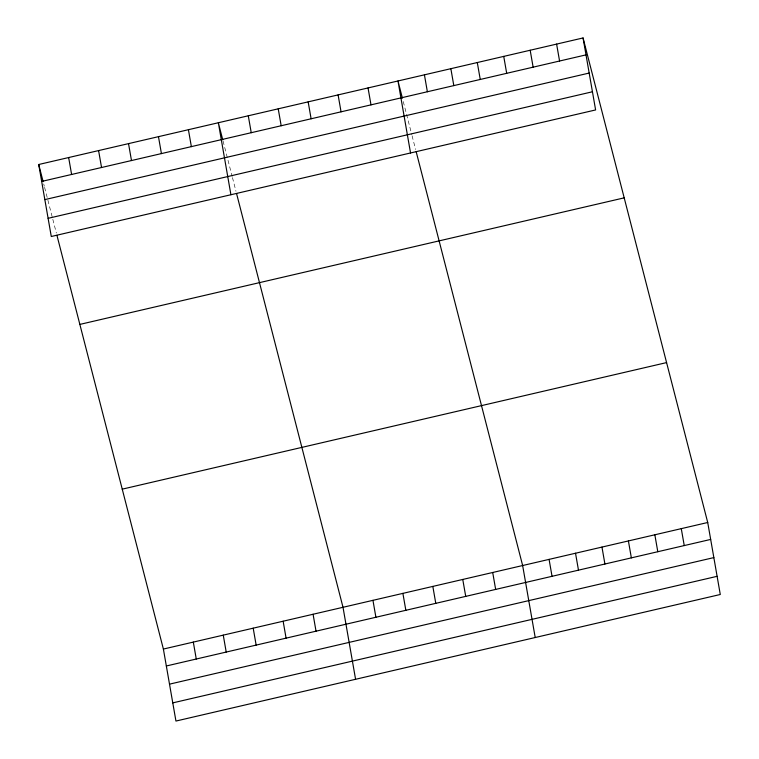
<?xml version="1.0" encoding="UTF-8"?>
<svg xmlns="http://www.w3.org/2000/svg" width="759" height="759" viewBox="0 0 759 759"><rect width="100%" height="100%" fill="white"/><g stroke="black" fill="none" stroke-linecap="round" stroke-linejoin="round"><path stroke-width="0.57" stroke-dasharray="3.79 2.85" d="M403.266 101.535L411.786 134.656M412.08 135.804L415.609 149.504M223.051 141.013L232.159 176.42M232.453 177.568L235.983 191.268M43.709 183.925L44.297 186.202M44.591 187.35L52.523 218.184M52.817 219.332L56.346 233.032"/><path stroke-width="1.14" d="M583.054 37.95L595.616 109.941L51.28 236.504L38.718 164.504L583.054 37.95L707.72 522.496L720.282 594.496L175.946 721.05L163.384 649.059L56.934 235.318M41.669 181.429L586.005 54.876M44.838 199.608L589.183 73.054M48.111 218.326L592.447 91.773M79.856 324.406L624.192 197.852M122.237 489.157L666.582 362.593M163.384 649.059L707.72 522.496M166.335 665.985L710.671 539.431M169.504 684.153L713.849 557.599M172.777 702.881L717.113 576.318M402.384 98.11L397.982 80.976L410.543 152.976M416.198 151.791L522.647 565.531L535.209 637.522M222.757 139.874L218.345 122.74L230.916 194.74M236.561 193.554L343.011 607.295L355.582 679.286M38.718 164.504L43.121 181.638M681.278 528.644L684.239 545.569M654.846 534.791L657.797 551.717M556.613 44.098L559.573 61.024M628.405 540.939L631.355 557.865M530.18 50.246L533.131 67.171M601.963 547.087L604.914 564.013M503.739 56.394L506.689 73.319M575.521 553.235L578.481 570.161M477.297 62.542L480.248 79.467M549.08 559.383L552.04 576.309M450.855 68.69L453.816 85.615M424.423 74.828L427.374 91.763M492.705 572.485L495.655 589.411M462.762 579.449L465.722 596.375M368.039 87.94L370.999 104.865M432.829 586.413L435.78 603.339M338.106 94.903L341.057 111.829M402.887 593.367L405.847 610.293M308.163 101.858L311.114 118.784M372.954 600.331L375.904 617.257M278.221 108.822L281.181 125.747M248.288 115.785L251.238 132.711M313.078 614.249L316.029 631.175M283.135 621.213L286.086 638.139M188.412 129.704L191.363 146.629M253.193 628.177L256.153 645.103M158.47 136.667L161.42 153.593M223.26 635.131L226.21 652.057M128.527 143.622L131.487 160.547M193.317 642.095L196.268 659.021M98.594 150.586L101.545 167.511M68.652 157.549L71.612 174.475"/></g></svg>
